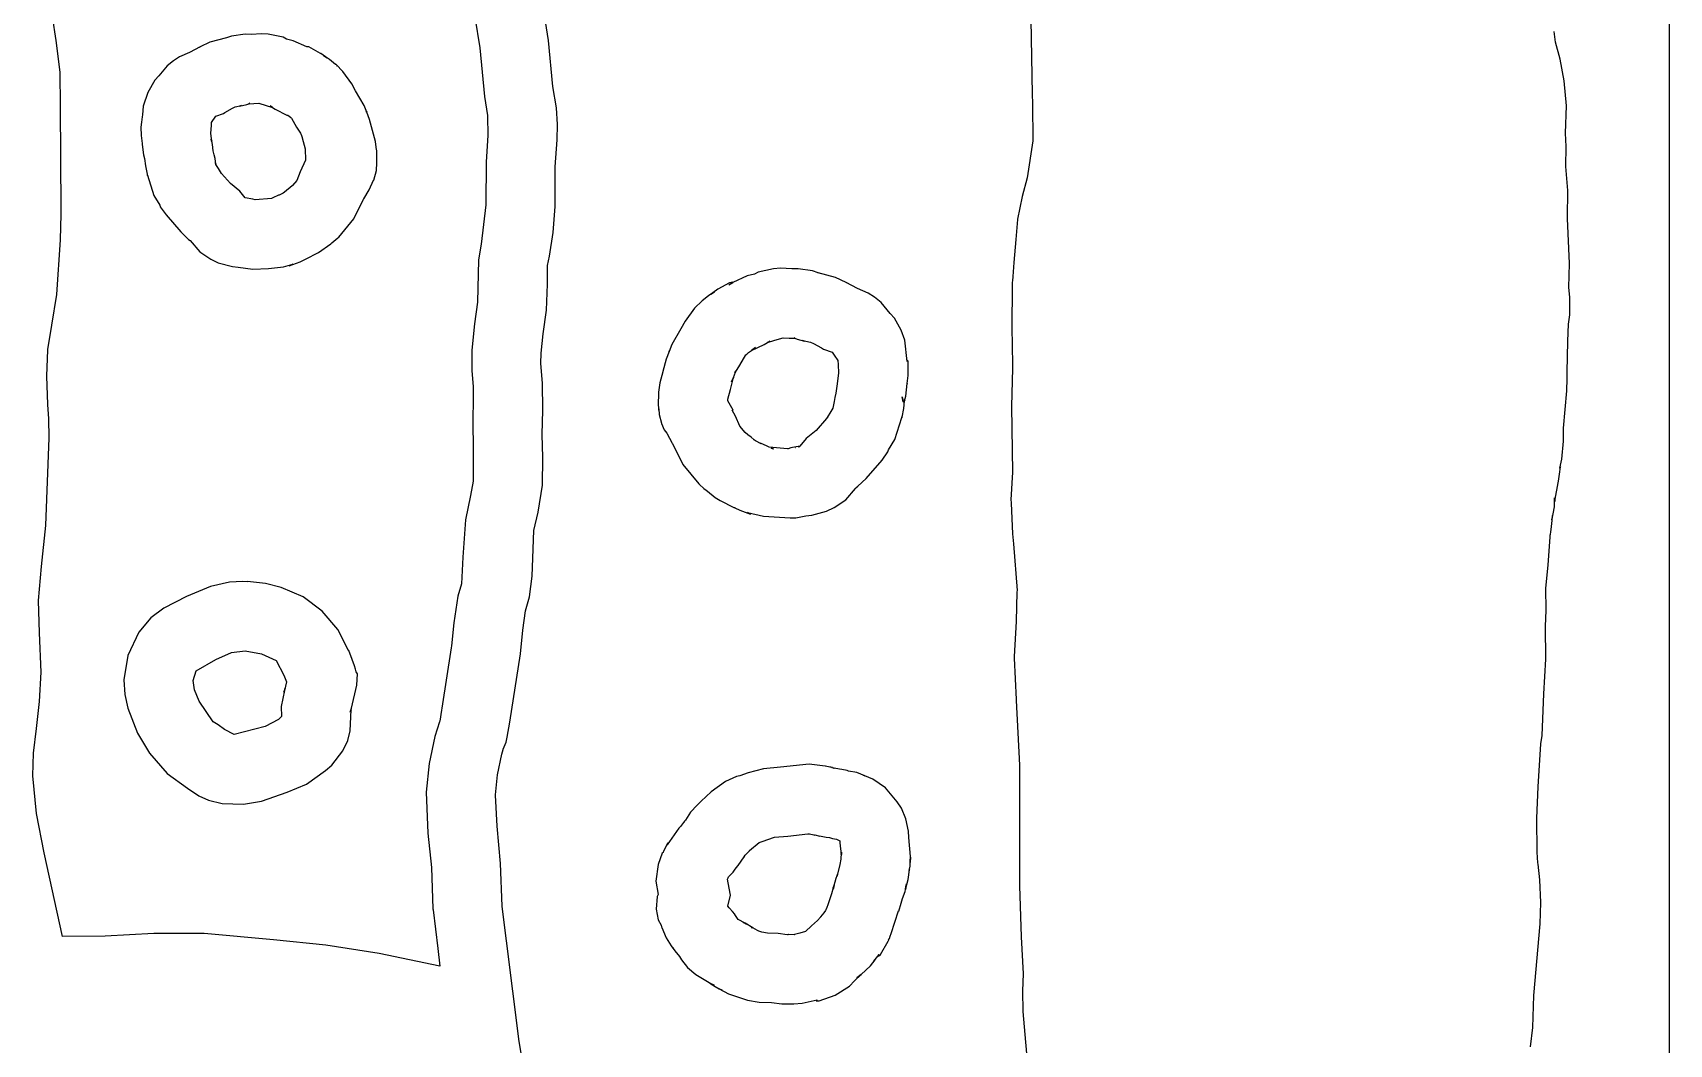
# Model space of a CAD drawing. Extents: x 2 to 598, y 1588 to 7998.
# Drawn here: x 484.6 to 598, y 7386.3 to 7456.4 of the extents above; entities that cross this region are included whole.
import ezdxf

# ---------------------------------------------------------------- set-up
doc = ezdxf.new("R2010")
doc.units = 0

msp = doc.modelspace()

# ---------------------------------------------------------------- linework, layer by layer
at = {"layer": 'Calque 1'}
for p, q in [((553.73507, 7458.56307), (553.85754, 7452.11592)), ((486.225359, 7455.834026), (485.96351, 7457.49644)), ((515.23233, 7457.46068), (515.57391, 7455.32851)), ((520.34585, 7455.82767), (519.996, 7458.02599)), ((498.02922, 7456.00959), (496.88045, 7455.71659)), ((498.377, 7456.13), (498.02922, 7456.00959)), ((498.378, 7456.13), (498.377, 7456.13)), ((498.37863, 7456.12448), (498.378, 7456.13)), ((498.378, 7456.13), (498.378, 7456.13)), ((499.32741, 7456.26917), (498.37863, 7456.12448)), ((499.73669, 7456.25917), (499.32741, 7456.26917)), ((500.46429, 7456.29897), (499.73669, 7456.25917)), ((500.46428, 7456.2979), (500.46429, 7456.29897)), ((500.918, 7456.27), (500.46428, 7456.2979)), ((500.91856, 7456.27842), (500.918, 7456.27)), ((501.9557, 7456.05725), (500.91856, 7456.27842)), ((502.1805, 7455.93322), (501.9557, 7456.05725)), ((502.65282, 7455.81385), (502.1805, 7455.93322)), ((590.12457, 7455.70722), (590.03047, 7456.4462)), ((486.49578, 7453.64809), (486.225359, 7455.834026)), ((495.45772, 7455.00345), (494.77714, 7454.69236)), ((496.19411, 7455.38534), (495.45772, 7455.00345)), ((496.19471, 7455.38534), (496.16211, 7455.36054)), ((496.16211, 7455.36054), (496.19411, 7455.38534)), ((496.88045, 7455.71659), (496.19471, 7455.38534)), ((503.60005, 7455.38442), (502.65282, 7455.81385)), ((503.741059, 7455.390772), (503.60005, 7455.38442)), ((504.554, 7454.94), (503.741059, 7455.390772)), ((504.55512, 7454.93909), (504.554, 7454.94)), ((504.89774, 7454.70345), (504.55512, 7454.93909)), ((504.99284, 7454.61455), (504.740608, 7454.797341)), ((504.740608, 7454.797341), (504.89774, 7454.70345)), ((515.57391, 7455.32851), (515.89483, 7451.96179)), ((520.64403, 7452.63769), (520.34585, 7455.82767)), ((590.43308, 7454.5383), (590.12457, 7455.70722)), ((486.51648, 7451.28906), (486.49578, 7453.64809)), ((493.9219, 7454.08671), (493.3426, 7453.37823)), ((494.35081, 7454.42209), (493.9219, 7454.08671)), ((494.77714, 7454.69236), (494.35081, 7454.42209)), ((505.168, 7454.52), (504.89774, 7454.70345)), ((504.89774, 7454.70345), (504.99284, 7454.61455)), ((505.16891, 7454.519), (505.168, 7454.52)), ((505.168, 7454.52), (505.168, 7454.52)), ((505.588, 7454.18), (505.16891, 7454.519)), ((505.58877, 7454.17807), (505.588, 7454.18)), ((505.61977, 7454.16807), (505.58877, 7454.17807)), ((506.09519, 7453.69471), (505.61977, 7454.16807)), ((505.684, 7454.075), (505.6831, 7454.0681)), ((505.6831, 7454.0681), (505.684, 7454.07)), ((505.687, 7454.07), (505.684, 7454.075)), ((505.684, 7454.07), (505.688, 7454.065)), ((505.688, 7454.065), (505.687, 7454.07)), ((505.687, 7454.07), (505.687, 7454.07)), ((506.71324, 7452.83844), (506.09519, 7453.69471)), ((590.717561, 7453.03866), (590.43308, 7454.5383)), ((493.0527, 7453.08574), (492.58193, 7452.23773)), ((493.3426, 7453.37823), (493.0527, 7453.08574)), ((506.97731, 7452.35164), (506.71324, 7452.83844)), ((520.89104, 7451.16749), (520.64403, 7452.63769)), ((590.88163, 7451.31111), (590.717561, 7453.03866)), ((492.58193, 7452.23773), (492.248454, 7451.272741)), ((498.939036, 7451.271875), (499.4397, 7451.3934)), ((499.4397, 7451.3934), (499.443, 7451.4)), ((499.443, 7451.4), (499.57684, 7451.4553)), ((499.57684, 7451.4553), (499.63624, 7451.4806)), ((499.63624, 7451.4806), (499.57684, 7451.4553)), ((499.57684, 7451.4553), (499.92411, 7451.4667)), ((499.924, 7451.46), (500.26816, 7451.4822)), ((499.92411, 7451.4667), (499.924, 7451.46)), ((500.26792, 7451.48427), (500.77487, 7451.33596)), ((500.26816, 7451.4822), (500.26792, 7451.48427)), ((500.77487, 7451.33596), (501.2198, 7451.19023)), ((507.569, 7451.33), (506.97731, 7452.35164)), ((515.89483, 7451.96179), (516.1222, 7450.63939)), ((553.85754, 7452.11592), (553.86994, 7451.47048)), ((553.86994, 7451.47048), (553.90254, 7448.87735)), ((486.56508, 7444.09622), (486.51648, 7451.28906)), ((492.179057, 7450.550971), (492.13392, 7450.17946)), ((492.19952, 7450.69002), (492.179057, 7450.550971)), ((492.248454, 7451.272741), (492.19952, 7450.69002)), ((496.98775, 7450.1466), (497.30039, 7450.60135)), ((497.30039, 7450.60135), (497.82284, 7450.78481)), ((497.82284, 7450.78481), (497.90964, 7450.84941)), ((497.90964, 7450.84941), (498.45431, 7451.1357)), ((498.454, 7451.14), (498.62092, 7451.2279)), ((498.45431, 7451.1357), (498.454, 7451.14)), ((498.62092, 7451.2279), (499.0736, 7451.3235)), ((499.079, 7451.32), (498.939036, 7451.271875)), ((499.0736, 7451.3235), (499.079, 7451.32)), ((501.2198, 7451.19023), (501.04517, 7451.303944)), ((501.04517, 7451.303944), (501.149, 7451.25073)), ((501.149, 7451.25073), (501.2203, 7451.19023)), ((501.2203, 7451.19023), (501.40478, 7451.08171)), ((501.40478, 7451.08171), (502.22024, 7450.66779)), ((502.22024, 7450.66779), (502.25434, 7450.66779)), ((502.25434, 7450.66779), (502.27294, 7450.65329)), ((502.27294, 7450.65329), (502.374199, 7450.587405)), ((502.374199, 7450.587405), (502.34324, 7450.61659)), ((502.34324, 7450.61659), (502.48586, 7450.48688)), ((502.48586, 7450.48688), (502.52976, 7450.44558)), ((502.52976, 7450.44558), (502.88994, 7449.83063)), ((507.56928, 7451.32892), (507.569, 7451.33)), ((507.74705, 7450.86693), (507.56928, 7451.32892)), ((507.74705, 7450.86643), (507.71445, 7450.92693)), ((507.71445, 7450.92693), (507.74705, 7450.86693)), ((507.946, 7450.36), (507.74705, 7450.86643)), ((508.13897, 7449.60104), (507.9457, 7450.3674)), ((507.9457, 7450.3674), (507.946, 7450.36)), ((516.1222, 7450.63939), (516.1252, 7450.59079)), ((516.1252, 7450.59079), (516.1417, 7449.24978)), ((520.96544, 7450.02183), (520.89104, 7451.16749)), ((590.80053, 7449.4058), (590.88163, 7451.31111)), ((492.13392, 7450.17946), (492.10392, 7449.83736)), ((492.10392, 7449.83736), (492.104, 7449.83)), ((492.104, 7449.83), (492.1185, 7449.26104)), ((492.1185, 7449.26104), (492.1185, 7449.25804)), ((492.1185, 7449.25804), (492.1955, 7448.70614)), ((496.95165, 7449.39109), (496.98475, 7449.9647)), ((496.95217, 7449.39058), (496.95165, 7449.39109)), ((497.01007, 7448.84746), (496.95217, 7449.39058)), ((496.98475, 7449.9647), (496.98775, 7450.1466)), ((502.88994, 7449.83063), (503.15504, 7449.4136)), ((503.15504, 7449.4136), (503.22014, 7449.23997)), ((503.22014, 7449.23997), (503.27234, 7449.11801)), ((503.27234, 7449.11801), (503.26634, 7449.09061)), ((503.26634, 7449.09061), (503.47098, 7448.3196)), ((508.34619, 7448.84191), (508.13897, 7449.60104)), ((516.1417, 7449.24978), (516.02181, 7447.43336)), ((520.94684, 7448.95471), (520.96544, 7450.02183)), ((590.85483, 7448.49784), (590.80053, 7449.4058)), ((492.1955, 7448.70614), (492.1875, 7448.61824)), ((492.1875, 7448.61824), (492.2862, 7447.9175)), ((496.99297, 7448.86396), (496.97317, 7448.98666)), ((496.97317, 7448.98666), (497.01007, 7448.84746)), ((497.01007, 7448.84746), (496.99297, 7448.86396)), ((497.05707, 7448.63352), (497.01007, 7448.84746)), ((497.05807, 7448.62752), (497.05707, 7448.63352)), ((497.11337, 7448.19603), (497.05807, 7448.62752)), ((497.17227, 7447.92059), (497.11337, 7448.19603)), ((503.47098, 7448.3196), (503.51463, 7447.536791)), ((508.42369, 7448.25848), (508.34619, 7448.84191)), ((508.44389, 7448.20318), (508.42369, 7448.25848)), ((508.45579, 7447.36654), (508.44389, 7448.20318)), ((520.8099, 7447.08867), (520.94684, 7448.95471)), ((553.90254, 7448.87735), (553.49946, 7446.32402)), ((590.83673, 7447.11343), (590.85483, 7448.49784)), ((492.2862, 7447.9175), (492.3549, 7447.66274)), ((492.3549, 7447.66274), (492.4076, 7447.14752)), ((492.4076, 7447.14752), (492.52852, 7446.5672)), ((497.23327, 7447.65652), (497.17227, 7447.92059)), ((497.29997, 7447.2395), (497.23327, 7447.65652)), ((497.26532, 7447.34374), (497.26432, 7447.34774)), ((497.26432, 7447.34774), (497.26449, 7447.34706)), ((497.26449, 7447.34706), (497.265, 7447.34654)), ((497.265, 7447.34654), (497.26552, 7447.34354)), ((497.28552, 7447.25904), (497.26532, 7447.34374)), ((497.26552, 7447.34354), (497.27952, 7447.26804)), ((497.27952, 7447.26804), (497.28552, 7447.25904)), ((497.47515, 7446.96561), (497.29997, 7447.2395)), ((497.29997, 7447.2395), (497.30049, 7447.2355)), ((497.30049, 7447.2355), (497.29997, 7447.2395)), ((497.6922, 7446.62041), (497.47515, 7446.96561)), ((503.51463, 7447.536791), (503.14128, 7446.73107)), ((508.22738, 7446.15125), (508.416336, 7446.822182)), ((508.416336, 7446.822182), (508.45527, 7447.36254)), ((508.45527, 7447.36254), (508.45579, 7447.36654)), ((516.02181, 7447.43336), (515.99911, 7444.43612)), ((520.797, 7444.34), (520.8099, 7447.08867)), ((590.96075, 7445.42878), (590.83673, 7447.11343)), ((492.52852, 7446.5672), (492.52952, 7446.5775)), ((492.52952, 7446.5775), (492.53752, 7446.5403)), ((492.53752, 7446.5403), (492.56232, 7446.4824)), ((492.56232, 7446.4824), (492.54372, 7446.5129)), ((492.54372, 7446.5129), (492.99899, 7445.098)), ((498.30094, 7445.92071), (497.6922, 7446.62041)), ((498.95, 7445.39), (498.30094, 7445.92071)), ((502.59713, 7445.77712), (502.42918, 7445.63501)), ((502.90027, 7446.13759), (502.59713, 7445.77712)), ((503.14128, 7446.73107), (502.90027, 7446.13759)), ((507.91942, 7445.47955), (508.22638, 7446.14825)), ((508.22638, 7446.14825), (508.22738, 7446.15125)), ((553.49946, 7446.32402), (553.150444, 7445.024651)), ((492.99899, 7445.098), (493.40517, 7444.42155)), ((498.95047, 7445.39513), (498.95, 7445.39)), ((499.32409, 7444.93469), (498.95047, 7445.39513)), ((499.86152, 7444.8334), (499.32409, 7444.93469)), ((500.015, 7444.79), (499.86152, 7444.8334)), ((500.0161, 7444.78961), (500.015, 7444.79)), ((501.138, 7444.894), (500.0161, 7444.78961)), ((501.23, 7444.94), (501.138, 7444.894)), ((501.23045, 7444.93613), (501.23, 7444.94)), ((501.640039, 7445.120499), (501.23045, 7444.93613)), ((501.67849, 7445.11958), (501.640039, 7445.120499)), ((501.95185, 7445.25704), (501.67849, 7445.11958)), ((502.05727, 7445.32634), (501.95185, 7445.25704)), ((502.203, 7445.47), (502.022915, 7445.311567)), ((502.022915, 7445.311567), (502.05727, 7445.32634)), ((502.20335, 7445.47171), (502.203, 7445.47)), ((502.42918, 7445.63501), (502.20335, 7445.47171)), ((506.84821, 7443.46982), (507.52104, 7444.84389)), ((507.52104, 7444.84389), (507.53754, 7444.86099)), ((507.53754, 7444.86099), (507.91942, 7445.47955)), ((553.150444, 7445.024651), (552.8442, 7443.44203)), ((590.95575, 7444.40355), (590.96275, 7444.5932)), ((590.96075, 7445.42826), (590.96075, 7445.42878)), ((590.96075, 7445.42775), (590.96075, 7445.42826)), ((590.96075, 7445.42723), (590.96075, 7445.42775)), ((590.96075, 7445.42671), (590.96075, 7445.42723)), ((590.96075, 7445.4262), (590.96075, 7445.42671)), ((590.96575, 7444.6712), (590.96075, 7445.4262)), ((590.96275, 7444.5932), (590.96575, 7444.6712)), ((486.53508, 7442.02503), (486.57798, 7443.80683)), ((486.57798, 7443.80683), (486.56508, 7444.09622)), ((493.40517, 7444.42155), (493.442087, 7444.313422)), ((493.442087, 7444.313422), (493.83821, 7443.74304)), ((493.83821, 7443.74304), (494.85572, 7442.56999)), ((505.8059, 7442.21253), (506.84821, 7443.46982)), ((515.99911, 7444.43612), (515.68647, 7441.72725)), ((520.66653, 7442.54018), (520.79676, 7444.33438)), ((520.79676, 7444.33438), (520.797, 7444.34)), ((552.8392, 7443.42143), (552.71208, 7442.05252)), ((552.8442, 7443.43903), (552.8392, 7443.42143)), ((552.8442, 7443.44203), (552.8442, 7443.43903)), ((590.95875, 7443.48888), (590.95575, 7444.40355)), ((591.09466, 7440.38261), (590.95875, 7443.48888)), ((494.85572, 7442.56999), (495.40763, 7442.05219)), ((520.4159, 7440.89273), (520.66653, 7442.54018)), ((486.26688, 7438.22113), (486.53508, 7442.02503)), ((495.40763, 7442.05219), (495.50891, 7441.97469)), ((495.50891, 7441.97469), (495.51491, 7441.96569)), ((495.51491, 7441.96569), (496.17741, 7441.189)), ((496.17741, 7441.189), (496.95462, 7440.67792)), ((503.507, 7440.68), (504.40669, 7441.13371)), ((504.40669, 7441.13371), (505.2547, 7441.7435)), ((505.2547, 7441.7435), (505.255, 7441.75)), ((505.255, 7441.75), (505.331, 7441.8203)), ((505.331, 7441.8203), (505.47001, 7441.92623)), ((505.47001, 7441.92623), (505.7501, 7442.16343)), ((505.7501, 7442.16343), (505.8059, 7442.21253)), ((515.68647, 7441.72725), (515.49579, 7440.64256)), ((552.71208, 7442.05252), (552.58392, 7440.44331)), ((496.95462, 7440.67792), (496.955, 7440.68)), ((496.955, 7440.68), (497.45884, 7440.42575)), ((497.45884, 7440.42575), (498.44431, 7440.16736)), ((498.44431, 7440.16736), (498.83602, 7440.12446)), ((498.83602, 7440.12446), (499.84423, 7439.99166)), ((499.84423, 7439.99166), (500.93822, 7440.03506)), ((500.93822, 7440.03506), (501.55472, 7440.11356)), ((501.55472, 7440.11356), (501.556, 7440.11)), ((501.556, 7440.11), (501.96941, 7440.1606)), ((501.96941, 7440.1606), (502.62364, 7440.33269)), ((502.36784, 7440.21021), (503.1311, 7440.50322)), ((502.62364, 7440.33269), (502.36784, 7440.21021)), ((503.1311, 7440.50322), (503.1331, 7440.50322)), ((503.1331, 7440.50322), (503.36047, 7440.61639)), ((503.36047, 7440.61639), (503.50672, 7440.67789)), ((503.50672, 7440.67789), (503.507, 7440.68)), ((515.49579, 7440.64256), (515.42859, 7437.69287)), ((520.27396, 7438.94711), (520.27896, 7440.23799)), ((520.27896, 7440.23799), (520.4159, 7440.89273)), ((535.94117, 7440.01935), (534.86888, 7439.78836)), ((536.41349, 7440.04725), (535.94117, 7440.01935)), ((536.41465, 7440.0524), (536.41349, 7440.04725)), ((537.196, 7440.01), (536.41465, 7440.0524)), ((537.19656, 7440.01004), (537.196, 7440.01)), ((537.64249, 7440.019089), (537.19656, 7440.01004)), ((538.628, 7439.87), (537.64249, 7440.019089)), ((552.58392, 7440.44331), (552.50692, 7439.4811)), ((591.03006, 7438.71604), (591.09466, 7440.38261)), ((520.20006, 7437.15704), (520.27396, 7438.94711)), ((532.881971, 7439.039671), (532.0828, 7438.59457)), ((532.83066, 7438.902769), (533.10413, 7439.07212)), ((532.94083, 7438.95688), (532.83066, 7438.902769)), ((533.1215, 7439.0886), (532.881971, 7439.039671)), ((533.1062, 7439.07316), (532.94083, 7438.95688)), ((533.10413, 7439.07212), (533.105, 7439.07)), ((533.105, 7439.07), (533.107, 7439.071)), ((534.095791, 7439.521321), (533.1062, 7439.07316)), ((533.107, 7439.071), (533.1215, 7439.0886)), ((534.60947, 7439.65245), (534.095791, 7439.521321)), ((534.86888, 7439.78836), (534.60947, 7439.65245)), ((538.62842, 7439.86184), (538.628, 7439.87)), ((539.02168, 7439.72903), (538.62842, 7439.86184)), ((539.02168, 7439.72903), (538.99948, 7439.73303)), ((538.99948, 7439.73303), (539.02168, 7439.72903)), ((540.234, 7439.42), (539.02168, 7439.72903)), ((540.23431, 7439.42164), (540.234, 7439.42)), ((540.234, 7439.42), (540.234, 7439.42)), ((540.96295, 7439.06456), (540.23431, 7439.42164)), ((541.76135, 7438.6527), (540.96295, 7439.06456)), ((540.96295, 7439.06456), (540.98775, 7439.04646)), ((540.98775, 7439.04646), (540.96295, 7439.06456)), ((552.47362, 7439.05322), (552.47062, 7439.00882)), ((552.47062, 7439.00882), (552.47062, 7438.77111)), ((552.47662, 7439.08422), (552.47362, 7439.05322)), ((552.48262, 7439.17052), (552.47662, 7439.08422)), ((552.50692, 7439.4811), (552.48262, 7439.17052)), ((485.9346, 7436.11841), (486.26688, 7438.22113)), ((530.97811, 7437.79499), (530.45411, 7437.28959)), ((530.97861, 7437.79499), (530.87891, 7437.67716)), ((530.87891, 7437.67716), (530.97811, 7437.79499)), ((531.422, 7438.15), (530.97861, 7437.79499)), ((531.42289, 7438.14343), (531.422, 7438.15)), ((531.7376, 7438.35582), (531.42289, 7438.14343)), ((531.853923, 7438.421111), (531.61203, 7438.24575)), ((531.61203, 7438.24575), (531.7376, 7438.35582)), ((532.0828, 7438.59457), (531.7376, 7438.35582)), ((531.7376, 7438.35582), (531.853923, 7438.421111)), ((542.48533, 7438.32404), (541.76135, 7438.6527)), ((542.93595, 7438.0393), (542.48533, 7438.32404)), ((543.40052, 7437.68118), (542.93595, 7438.0393)), ((552.47062, 7438.77111), (552.439232, 7435.978468)), ((591.102273, 7438.051686), (591.03006, 7438.71604)), ((591.10346, 7436.82055), (591.102273, 7438.051686)), ((515.42859, 7437.69287), (515.213969, 7436.20386)), ((519.9763, 7435.49513), (520.20006, 7437.15704)), ((530.45411, 7437.28959), (529.806198, 7436.391412)), ((544.01186, 7436.91792), (543.40052, 7437.68118)), ((544.319071, 7436.597472), (544.01186, 7436.91792)), ((544.78493, 7435.75417), (544.319071, 7436.597472)), ((591.01666, 7436.187), (591.10346, 7436.82055)), ((485.65245, 7434.41361), (485.9346, 7436.11841)), ((515.213969, 7436.20386), (515.03378, 7434.36646)), ((519.83005, 7434.16963), (519.9763, 7435.49513)), ((529.51566, 7435.85919), (528.88521, 7434.77347)), ((529.806198, 7436.391412), (529.51566, 7435.85919)), ((545.02006, 7435.07721), (544.78493, 7435.75417)), ((552.439232, 7435.978468), (552.49132, 7433.38642)), ((590.97546, 7434.99068), (591.01166, 7436.1751)), ((591.01166, 7436.1751), (591.01666, 7436.187)), ((485.57455, 7432.58218), (485.64845, 7434.38931)), ((485.64845, 7434.38931), (485.65245, 7434.41361)), ((515.03378, 7434.36646), (515.03378, 7432.96241)), ((528.88521, 7434.77347), (528.70124, 7434.29081)), ((528.70124, 7434.29081), (528.73224, 7434.34871)), ((528.73224, 7434.34871), (528.70124, 7434.29081)), ((534.33168, 7434.29811), (534.39938, 7434.34561)), ((534.39887, 7434.34613), (534.67223, 7434.56059)), ((534.39938, 7434.34561), (534.39887, 7434.34613)), ((534.39938, 7434.34561), (535.2908, 7434.77453)), ((534.68972, 7434.558017), (534.39938, 7434.34561)), ((534.67223, 7434.56059), (534.68972, 7434.558017)), ((535.2908, 7434.77453), (535.51611, 7434.90682)), ((535.51611, 7434.90682), (536.01582, 7435.06805)), ((535.666376, 7435.007682), (535.51611, 7434.90682)), ((535.51611, 7434.90682), (535.56471, 7434.95592)), ((535.56471, 7434.95592), (535.666376, 7435.007682)), ((536.01582, 7435.06805), (536.59046, 7435.2391)), ((536.59046, 7435.2391), (536.59022, 7435.23617)), ((536.59022, 7435.23617), (537.00932, 7435.21087)), ((537.00932, 7435.21087), (537.41756, 7435.19797)), ((537.41756, 7435.19797), (537.36536, 7435.21967)), ((537.36536, 7435.21967), (537.41806, 7435.19797)), ((537.41806, 7435.19797), (537.58032, 7435.13077)), ((537.58032, 7435.13077), (538.089414, 7435.007149)), ((538.089414, 7435.007149), (537.96376, 7435.05227)), ((537.96376, 7435.05227), (537.967, 7435.05)), ((537.967, 7435.05), (538.4941, 7434.93735)), ((538.4941, 7434.93735), (538.69667, 7434.82986)), ((538.69667, 7434.82986), (539.25891, 7434.54306)), ((539.25891, 7434.54306), (539.39947, 7434.43764)), ((539.39947, 7434.43764), (539.4, 7434.44)), ((539.4, 7434.44), (539.401, 7434.44)), ((539.401, 7434.44), (539.99528, 7434.23071)), ((545.1968, 7433.58376), (545.02006, 7435.07721)), ((590.92016, 7432.86161), (590.97546, 7434.99068)), ((519.80685, 7433.44771), (519.83005, 7434.16963)), ((519.9195, 7432.085), (519.80685, 7433.44771)), ((528.48265, 7433.74045), (528.25269, 7432.88986)), ((528.70124, 7434.29081), (528.48265, 7433.74045)), ((533.2961, 7432.8512), (533.60202, 7433.34213)), ((533.60202, 7433.34213), (534.0144, 7434.03976)), ((534.0144, 7434.03976), (534.0795, 7434.10076)), ((534.0795, 7434.10076), (534.203, 7434.21341)), ((534.203, 7434.21341), (534.33168, 7434.29811)), ((539.99528, 7434.23071), (540.12447, 7434.01935)), ((540.12447, 7434.01935), (540.125, 7434.02)), ((540.125, 7434.02), (540.38804, 7433.66188)), ((540.38804, 7433.66188), (540.40094, 7433.388)), ((540.40094, 7433.388), (540.43864, 7432.77615)), ((545.212561, 7433.691302), (545.1968, 7433.58376)), ((545.254563, 7433.565607), (545.212561, 7433.691302)), ((545.2722, 7432.62206), (545.254563, 7433.565607)), ((552.49132, 7433.38642), (552.491, 7433.13)), ((485.64015, 7430.6159), (485.57455, 7432.58218)), ((515.03378, 7432.96241), (515.12728, 7431.83844)), ((519.9448, 7430.21845), (519.9195, 7432.085)), ((528.05529, 7432.11262), (527.97159, 7431.47234)), ((528.26509, 7432.87536), (528.05529, 7432.11262)), ((528.25269, 7432.88986), (528.26509, 7432.87536)), ((532.94965, 7431.64946), (533.1548, 7432.47835)), ((533.1548, 7432.47835), (533.02561, 7432.19051)), ((533.02561, 7432.19051), (533.1548, 7432.47835)), ((533.1548, 7432.47835), (533.2256, 7432.66077)), ((533.2256, 7432.66077), (533.2959, 7432.85042)), ((533.2959, 7432.85042), (533.2608, 7432.79872)), ((533.2608, 7432.79872), (533.261, 7432.8)), ((533.261, 7432.8), (533.3228, 7432.930829)), ((533.3228, 7432.930829), (533.2961, 7432.8512)), ((540.43864, 7432.77615), (540.31823, 7431.88783)), ((545.094, 7431.19), (545.19787, 7432.06074)), ((545.18757, 7432.08454), (545.187, 7432.08)), ((545.187, 7432.08), (545.1973, 7432.0593)), ((545.19787, 7432.06074), (545.18757, 7432.08454)), ((545.1973, 7432.0593), (545.2722, 7432.62206)), ((552.491, 7433.13), (552.4274, 7430.48003)), ((590.89846, 7431.56298), (590.92016, 7432.40065)), ((590.92016, 7432.40065), (590.92016, 7432.86161)), ((515.12828, 7431.717), (515.10868, 7428.76266)), ((515.12728, 7431.83844), (515.12828, 7431.717)), ((527.95199, 7431.42014), (527.93909, 7430.57316)), ((527.97159, 7431.47234), (527.95199, 7431.42014)), ((527.9861, 7431.38266), (527.9871, 7431.37966)), ((527.9861, 7431.37466), (527.9861, 7431.38266)), ((527.9861, 7431.38266), (527.9861, 7431.38266)), ((527.9871, 7431.37966), (527.9861, 7431.37466)), ((532.75638, 7430.9756), (532.94965, 7431.64946)), ((532.7569, 7430.9746), (532.75638, 7430.9756)), ((532.7729, 7430.8728), (532.7569, 7430.9746)), ((540.19052, 7431.104), (540.12692, 7430.82649)), ((540.25412, 7431.38822), (540.19052, 7431.104)), ((540.31772, 7431.88483), (540.25412, 7431.38822)), ((540.31823, 7431.88783), (540.31772, 7431.88483)), ((544.8419, 7431.14185), (544.843, 7431.14)), ((544.8428, 7431.14002), (544.8419, 7431.14185)), ((544.9198, 7430.78758), (544.8428, 7431.14002)), ((544.843, 7431.14), (544.849, 7431.1271)), ((544.849, 7431.1271), (544.936304, 7430.770868)), ((545.01902, 7430.85786), (545.09452, 7431.18963)), ((545.09452, 7431.18963), (545.094, 7431.19)), ((590.66643, 7428.96262), (590.89846, 7431.56298)), ((485.72025, 7429.62319), (485.64015, 7430.6159)), ((519.904, 7428.54), (519.9448, 7430.21845)), ((527.93909, 7430.57316), (527.93858, 7430.57216)), ((527.93858, 7430.57216), (527.984155, 7430.226045)), ((527.984155, 7430.226045), (527.99748, 7430.30086)), ((527.99748, 7430.30086), (528.010228, 7429.911885)), ((528.010228, 7429.911885), (528.17266, 7429.30505)), ((533.13257, 7430.2103), (532.7729, 7430.8728)), ((533.30774, 7429.8002), (533.07157, 7430.2193)), ((533.07157, 7430.2193), (533.13257, 7430.2103)), ((533.589595, 7429.113972), (533.30774, 7429.8002)), ((539.83749, 7430.01104), (539.61477, 7429.64207)), ((540.05092, 7430.34694), (539.83749, 7430.01104)), ((540.05092, 7430.34694), (540.0504, 7430.34294)), ((540.0504, 7430.34294), (540.05092, 7430.34694)), ((540.12692, 7430.82649), (540.05092, 7430.34694)), ((544.8356, 7429.73597), (544.95962, 7430.34006)), ((544.936304, 7430.770868), (544.9198, 7430.78758)), ((544.95962, 7430.34006), (545.01902, 7430.85786)), ((545.01902, 7430.85786), (545.02002, 7430.91576)), ((545.02002, 7430.91576), (545.01902, 7430.85786)), ((552.4274, 7430.48003), (552.4925, 7425.92527)), ((485.75225, 7428.28891), (485.72025, 7429.62319)), ((515.10868, 7428.76266), (515.10568, 7428.62624)), ((528.17266, 7429.30505), (528.17366, 7429.30105)), ((528.17366, 7429.30105), (528.348065, 7428.857807)), ((528.348065, 7428.857807), (528.53177, 7428.62719)), ((533.95731, 7428.67469), (533.589595, 7429.113972)), ((534.14955, 7428.51191), (533.95731, 7428.67469)), ((538.88871, 7428.81318), (538.20607, 7428.26334)), ((539.61477, 7429.64207), (538.88871, 7428.81318)), ((539.61477, 7429.64207), (539.71397, 7429.76144)), ((539.71397, 7429.76144), (539.61477, 7429.64207)), ((544.338, 7428.18), (544.8217, 7429.69877)), ((544.8127, 7429.68427), (544.8246, 7429.71217)), ((544.8217, 7429.69877), (544.8127, 7429.68427)), ((544.8246, 7429.71217), (544.8336, 7429.75197)), ((544.8336, 7429.75197), (544.8356, 7429.73597)), ((590.669889, 7428.07421), (590.66643, 7428.96262)), ((485.50782, 7422.22003), (485.75225, 7428.28891)), ((515.10568, 7428.62624), (515.106, 7428.62)), ((515.106, 7428.62), (515.11, 7428.33113)), ((515.11, 7428.33113), (515.1291, 7425.57625)), ((519.90438, 7428.53593), (519.904, 7428.54)), ((519.93948, 7426.93758), (519.90438, 7428.53593)), ((528.53177, 7428.62719), (528.9116, 7427.92542)), ((528.9116, 7427.92542), (528.9245, 7427.91642)), ((528.9245, 7427.91642), (529.63919, 7426.44519)), ((534.39139, 7428.33724), (534.14955, 7428.51191)), ((534.599175, 7428.153857), (534.39139, 7428.33724)), ((534.69215, 7428.08606), (534.55676, 7428.17446)), ((534.55676, 7428.17446), (534.599175, 7428.153857)), ((535.08644, 7427.89072), (534.69215, 7428.08606)), ((535.489, 7427.73), (535.033594, 7427.931316)), ((535.033594, 7427.931316), (535.08644, 7427.89072)), ((535.49, 7427.73), (535.489, 7427.73)), ((535.49113, 7427.72487), (535.49, 7427.73)), ((535.62394, 7427.65767), (535.49113, 7427.72487)), ((536.91068, 7427.53933), (535.62394, 7427.65767)), ((535.77268, 7427.59323), (535.77668, 7427.59123)), ((535.77333, 7427.5922), (535.77268, 7427.59323)), ((535.77733, 7427.5912), (535.77333, 7427.5922)), ((535.77668, 7427.59123), (535.84178, 7427.57003)), ((535.906, 7427.5395), (535.77733, 7427.5912)), ((535.84178, 7427.57003), (535.843, 7427.57)), ((535.843, 7427.57), (535.906, 7427.5395)), ((535.906, 7427.5395), (535.9329, 7427.5286)), ((535.9329, 7427.5286), (535.906, 7427.5395)), ((536.94378, 7427.54333), (536.91068, 7427.53933)), ((537.12413, 7427.59503), (536.94378, 7427.54333)), ((537.13113, 7427.59803), (537.12413, 7427.59503)), ((537.76572, 7427.71637), (537.13113, 7427.59803)), ((537.45393, 7427.63563), (537.44363, 7427.63263)), ((537.44363, 7427.63263), (537.44415, 7427.63463)), ((537.45733, 7427.63763), (537.44393, 7427.63463)), ((537.44393, 7427.63463), (537.45393, 7427.63563)), ((537.44415, 7427.63463), (537.45755, 7427.63763)), ((537.45755, 7427.63763), (537.45733, 7427.63763)), ((537.63717, 7427.68123), (537.75654, 7427.70753)), ((537.73794, 7427.68423), (537.63717, 7427.68123)), ((537.75654, 7427.70743), (537.73794, 7427.68423)), ((537.75654, 7427.70753), (537.75654, 7427.70743)), ((538.206, 7428.26), (537.76572, 7427.71637)), ((538.20607, 7428.26334), (538.206, 7428.26)), ((543.90596, 7427.46095), (544.33798, 7428.17977)), ((544.33798, 7428.17977), (544.338, 7428.18)), ((590.56153, 7426.82115), (590.669889, 7428.07421)), ((519.91878, 7425.02245), (519.93948, 7426.93758)), ((529.63919, 7426.44519), (530.74972, 7425.1047)), ((542.35102, 7425.47813), (543.44966, 7426.74472)), ((543.44966, 7426.74472), (543.856835, 7427.332065)), ((543.856835, 7427.332065), (543.90596, 7427.46095)), ((590.422, 7426.2), (590.56153, 7426.82115)), ((515.12159, 7425.29203), (514.934, 7424.31173)), ((515.12859, 7425.33803), (515.12159, 7425.29203)), ((515.1291, 7425.57625), (515.12859, 7425.33803)), ((541.77948, 7424.94224), (542.35102, 7425.47813)), ((552.4925, 7425.92527), (552.38398, 7424.00911)), ((590.30039, 7425.16983), (590.31589, 7425.30625)), ((590.31589, 7425.30625), (590.40529, 7425.78374)), ((590.40529, 7425.78374), (590.452452, 7426.28056)), ((590.42289, 7426.20129), (590.422, 7426.2)), ((590.452452, 7426.28056), (590.42289, 7426.20129)), ((514.934, 7424.31173), (514.58777, 7422.62346)), ((519.63094, 7423.15693), (519.91878, 7425.02245)), ((530.74972, 7425.1047), (530.80502, 7425.0561)), ((530.80502, 7425.0561), (531.10939, 7424.79823)), ((531.10939, 7424.79823), (531.26287, 7424.68093)), ((531.26287, 7424.68093), (531.35177, 7424.59873)), ((531.35177, 7424.59873), (531.89075, 7424.17137)), ((531.89075, 7424.17137), (532.23698, 7423.96311)), ((540.93193, 7423.996529), (541.61463, 7424.79602)), ((541.61463, 7424.79602), (541.64563, 7424.83992)), ((541.64563, 7424.83992), (541.77948, 7424.94224)), ((590.04067, 7423.52277), (590.05767, 7424.14185)), ((590.05767, 7424.14185), (590.06167, 7423.91861)), ((590.088, 7424.05), (590.30039, 7425.16983)), ((519.32967, 7421.86863), (519.63094, 7423.15693)), ((532.23698, 7423.96311), (533.19041, 7423.48304)), ((533.19041, 7423.48304), (533.24831, 7423.46544)), ((533.24831, 7423.46544), (533.249, 7423.46)), ((533.249, 7423.46), (533.60298, 7423.2843)), ((533.60298, 7423.2843), (533.604, 7423.29)), ((533.604, 7423.29), (534.344472, 7423.004029)), ((534.344472, 7423.004029), (534.12748, 7423.11378)), ((534.12748, 7423.11378), (535.24007, 7422.88227)), ((538.5794, 7422.93864), (539.59794, 7423.20684)), ((539.59794, 7423.20684), (540.13021, 7423.47504)), ((540.13021, 7423.47504), (540.131, 7423.47)), ((540.131, 7423.47), (540.93193, 7423.996529)), ((552.38398, 7424.00911), (552.38398, 7423.99721)), ((552.38398, 7423.99721), (552.38398, 7423.99221)), ((552.38398, 7423.99221), (552.38398, 7423.98921)), ((552.38398, 7423.98921), (552.38798, 7423.84813)), ((552.38798, 7423.84813), (552.39098, 7423.77993)), ((552.39098, 7423.77993), (552.49847, 7421.65241)), ((589.862358, 7422.6179), (589.95127, 7423.02926)), ((589.95127, 7423.02926), (590.04067, 7423.52277)), ((590.06167, 7423.91861), (590.06467, 7423.92951)), ((590.06467, 7423.89641), (590.08797, 7424.05144)), ((590.06467, 7423.92951), (590.06467, 7423.89641)), ((590.08797, 7424.05144), (590.088, 7424.05)), ((485.21792, 7419.38661), (485.50782, 7422.22003)), ((514.58777, 7422.62346), (514.40207, 7420.026949)), ((519.26357, 7419.95402), (519.32967, 7421.86863)), ((535.24007, 7422.88227), (537.07872, 7422.74998)), ((537.07872, 7422.74998), (537.49006, 7422.76238)), ((537.49006, 7422.76238), (538.16392, 7422.89364)), ((538.16392, 7422.89364), (538.5794, 7422.93864)), ((589.80297, 7421.79574), (589.82307, 7421.94354)), ((589.82307, 7421.94354), (589.88047, 7422.57761)), ((589.88047, 7422.79982), (589.862358, 7422.6179)), ((589.88047, 7422.57761), (589.905408, 7422.915774)), ((589.905408, 7422.915774), (589.88047, 7422.79982)), ((552.49847, 7421.65241), (552.498, 7421.64)), ((552.498, 7421.64), (552.5641, 7420.94754)), ((552.5641, 7420.94754), (552.80388, 7417.72035)), ((589.61925, 7419.49663), (589.74017, 7421.40969)), ((589.74017, 7421.40969), (589.75827, 7421.58281)), ((589.75827, 7421.58281), (589.76627, 7421.60971)), ((589.76627, 7421.60971), (589.80297, 7421.79574)), ((514.40207, 7420.026949), (514.31027, 7418.19066)), ((519.21347, 7418.70449), (519.26357, 7419.95402)), ((485.00243, 7417.02499), (485.21792, 7419.38661)), ((519.02433, 7417.27667), (519.21347, 7418.70449)), ((589.44872, 7417.85177), (589.61925, 7419.49663)), ((496.91976, 7417.99794), (495.26043, 7417.2941)), ((498.22924, 7418.28939), (496.91976, 7417.99794)), ((499.16768, 7418.33849), (498.22924, 7418.28939)), ((499.1684, 7418.337), (499.16768, 7418.33849)), ((499.495, 7418.33), (499.1684, 7418.337)), ((499.49546, 7418.33697), (499.495, 7418.33)), ((500.72846, 7418.19641), (499.49546, 7418.33697)), ((501.8209, 7417.92924), (500.72846, 7418.19641)), ((503.341162, 7417.270275), (501.8209, 7417.92924)), ((514.06532, 7417.33128), (513.781749, 7415.476512)), ((514.31027, 7418.19066), (514.06532, 7417.33128)), ((552.80088, 7417.63505), (552.745366, 7415.565089)), ((552.80388, 7417.72035), (552.80088, 7417.63505)), ((589.47042, 7416.37279), (589.44872, 7417.85177)), ((485.07825, 7414.792663), (485.00243, 7417.02499)), ((493.68326, 7416.49674), (492.79236, 7415.81564)), ((495.26043, 7417.2941), (493.68326, 7416.49674)), ((504.664293, 7416.27958), (503.341162, 7417.270275)), ((505.734002, 7415.021405), (504.664293, 7416.27958)), ((518.56286, 7414.9626), (518.75871, 7416.31497)), ((518.75871, 7416.31497), (519.02433, 7417.27667)), ((589.43372, 7415.25452), (589.47042, 7416.33249)), ((589.47042, 7416.36089), (589.47042, 7416.37279)), ((589.47042, 7416.33249), (589.47042, 7416.36089)), ((492.79236, 7415.81564), (491.95107, 7414.83379)), ((513.781749, 7415.476512), (513.62711, 7413.88084)), ((552.745366, 7415.565089), (552.61588, 7413.15729)), ((589.44172, 7412.95027), (589.43372, 7415.25452)), ((485.18743, 7412.06199), (485.07825, 7414.792663)), ((491.95107, 7414.83379), (491.183229, 7413.210921)), ((506.494, 7413.56), (505.734002, 7415.021405)), ((518.39594, 7413.33014), (518.56286, 7414.9626)), ((491.183229, 7413.210921), (490.92529, 7411.54045)), ((495.92383, 7412.14483), (497.28396, 7412.94633)), ((497.28396, 7412.94633), (498.37278, 7413.42796)), ((498.37278, 7413.42796), (499.31949, 7413.53958)), ((499.31909, 7413.53517), (499.321, 7413.54)), ((499.31949, 7413.53958), (499.31909, 7413.53517)), ((499.321, 7413.54), (500.46409, 7413.32451)), ((500.46409, 7413.32451), (501.477301, 7412.87995)), ((501.477301, 7412.87995), (502.00869, 7411.85276)), ((506.4952, 7413.55487), (506.494, 7413.56)), ((506.72826, 7412.93889), (506.4952, 7413.55487)), ((506.88742, 7412.49912), (506.72826, 7412.93889)), ((513.60751, 7413.74132), (512.96, 7409.5669)), ((513.62711, 7413.88084), (513.60751, 7413.74132)), ((517.66627, 7408.60071), (518.39594, 7413.33014)), ((552.61588, 7413.15729), (552.61088, 7413.05759)), ((552.61088, 7413.05759), (552.61088, 7413.04159)), ((552.61088, 7413.04159), (552.61088, 7413.03859)), ((552.61088, 7413.03859), (552.738, 7410.1721)), ((589.30478, 7410.54938), (589.44172, 7412.95027)), ((485.071632, 7410.022367), (485.18743, 7412.06199)), ((495.72488, 7411.48182), (495.92383, 7412.14483)), ((502.00869, 7411.85276), (502.18491, 7411.38871)), ((506.96232, 7412.27071), (506.88742, 7412.49912)), ((507.01402, 7412.07692), (506.96232, 7412.27071)), ((507.09512, 7411.93791), (507.01402, 7412.07692)), ((507.05172, 7411.15863), (507.09512, 7411.93791)), ((490.92529, 7411.54045), (490.926, 7411.54)), ((490.926, 7411.54), (490.989051, 7410.521198)), ((490.989051, 7410.521198), (491.186486, 7409.562824)), ((495.7254, 7411.48234), (495.72488, 7411.48182)), ((495.823266, 7410.834834), (495.7254, 7411.48234)), ((496.13726, 7410.04212), (495.823266, 7410.834834)), ((502.03918, 7410.80166), (501.82662, 7409.672791)), ((502.09348, 7410.95773), (502.01128, 7410.68591)), ((502.01128, 7410.68591), (502.03918, 7410.80166)), ((502.18491, 7411.38871), (502.03918, 7410.80166)), ((502.03918, 7410.80166), (502.09348, 7410.95773)), ((506.67913, 7409.5639), (507.05172, 7411.15863)), ((589.18541, 7407.67049), (589.30478, 7410.54938)), ((484.858665, 7408.157877), (485.071632, 7410.022367)), ((491.186486, 7409.562824), (491.8722, 7407.83635)), ((497.11084, 7408.62618), (496.13726, 7410.04212)), ((501.82662, 7409.672791), (501.8423, 7408.99144)), ((506.59693, 7409.2926), (506.67913, 7409.5639)), ((506.670842, 7409.449431), (506.59693, 7409.2926)), ((506.64133, 7408.96445), (506.670842, 7409.449431)), ((512.9357, 7409.42272), (512.80547, 7408.67238)), ((512.96, 7409.5669), (512.9357, 7409.42272)), ((552.738, 7410.1721), (552.741, 7410.1246)), ((552.741, 7410.1246), (552.741, 7410.1065)), ((552.741, 7410.1065), (552.98387, 7405.60445)), ((497.442798, 7408.401831), (497.11084, 7408.62618)), ((497.8834, 7408.08203), (497.442798, 7408.401831)), ((500.70959, 7408.29494), (498.55623, 7407.74355)), ((501.62788, 7408.76984), (500.70959, 7408.29494)), ((501.8413, 7408.98844), (501.62788, 7408.76984)), ((501.8423, 7408.99144), (501.8413, 7408.98844)), ((506.59223, 7407.98467), (506.64133, 7408.96445)), ((512.78637, 7408.62738), (512.47166, 7407.60884)), ((512.80547, 7408.67238), (512.78637, 7408.62738)), ((517.48541, 7407.56305), (517.66627, 7408.60071)), ((484.664223, 7406.449947), (484.858665, 7408.157877)), ((491.8722, 7407.83635), (492.68455, 7406.44987)), ((498.55623, 7407.74355), (497.8834, 7408.08203)), ((506.10078, 7406.60542), (506.434491, 7407.335564)), ((506.434491, 7407.335564), (506.59223, 7407.98467)), ((512.47166, 7407.60884), (512.069326, 7405.723481)), ((517.20996, 7406.71452), (517.40581, 7407.20855)), ((517.40581, 7407.20855), (517.48541, 7407.56305)), ((589.10221, 7407.10205), (589.18541, 7407.67049)), ((484.604, 7404.88), (484.664223, 7406.449947)), ((492.68455, 7406.44987), (493.91341, 7405.04168)), ((505.337353, 7405.614682), (506.10078, 7406.60542)), ((516.81787, 7404.93705), (517.11036, 7406.36901)), ((517.11036, 7406.36901), (517.20496, 7406.70852)), ((517.20496, 7406.70852), (517.20996, 7406.71452)), ((588.92651, 7404.10998), (589.10221, 7407.10205)), ((484.60279, 7404.87435), (484.60331, 7404.87535)), ((484.867095, 7402.257205), (484.60279, 7404.87435)), ((484.60331, 7404.87535), (484.604, 7404.88)), ((493.91341, 7405.04168), (495.32883, 7404.01384)), ((503.56761, 7404.30789), (504.90034, 7405.25357)), ((504.90034, 7405.25357), (505.337353, 7405.614682)), ((512.069326, 7405.723481), (511.86446, 7403.73724)), ((516.66129, 7403.56246), (516.81787, 7404.93705)), ((533.60199, 7404.86925), (533.368501, 7404.819095)), ((534.167227, 7405.094058), (533.60199, 7404.86925)), ((535.236, 7405.37), (534.167227, 7405.094058)), ((535.23628, 7405.37129), (535.236, 7405.37)), ((536.41915, 7405.46899), (535.23628, 7405.37129)), ((538.39319, 7405.6757), (536.41915, 7405.46899)), ((538.39338, 7405.67971), (538.39319, 7405.6757)), ((539.522, 7405.55), (538.39338, 7405.67971)), ((539.52342, 7405.5468), (539.522, 7405.55)), ((539.8371, 7405.476), (539.52342, 7405.5468)), ((539.896, 7405.47), (539.8371, 7405.476)), ((539.897, 7405.47), (539.896, 7405.47)), ((539.89703, 7405.47206), (539.897, 7405.47)), ((540.0133, 7405.445985), (539.89703, 7405.47206)), ((540.01483, 7405.43436), (539.97663, 7405.44676)), ((539.97663, 7405.44676), (540.0133, 7405.445985)), ((540.12956, 7405.40436), (540.01483, 7405.43436)), ((540.12956, 7405.40436), (540.08306, 7405.41236)), ((540.08306, 7405.41236), (540.12956, 7405.40436)), ((540.50783, 7405.33616), (540.12956, 7405.40436)), ((540.67061, 7405.31596), (540.50783, 7405.33616)), ((541.02511, 7405.23586), (540.67061, 7405.31596)), ((541.12743, 7405.20646), (541.02511, 7405.23586)), ((541.7, 7405.1), (541.12743, 7405.20646)), ((541.701, 7405.1), (541.7, 7405.1)), ((541.70104, 7405.09935), (541.701, 7405.1)), ((542.26276, 7404.87353), (541.70104, 7405.09935)), ((542.26276, 7404.87353), (542.13718, 7404.91333)), ((542.13718, 7404.91333), (542.26276, 7404.87353)), ((542.817777, 7404.650661), (542.26276, 7404.87353)), ((552.98387, 7405.60445), (552.98387, 7397.25922)), ((495.32883, 7404.01384), (496.11896, 7403.48157)), ((500.44997, 7403.11933), (502.24262, 7403.74203)), ((502.24262, 7403.74203), (503.56761, 7404.30789)), ((511.86446, 7403.73724), (511.86446, 7403.73424)), ((511.86446, 7403.73424), (511.988725, 7400.909183)), ((531.607853, 7403.762365), (530.9081, 7403.11639)), ((532.60981, 7404.47341), (531.607853, 7403.762365)), ((533.368501, 7404.819095), (532.60981, 7404.47341)), ((543.68334, 7404.04929), (542.817777, 7404.650661)), ((544.49725, 7403.08346), (543.68334, 7404.04929)), ((588.82522, 7401.93389), (588.92651, 7404.10998)), ((496.11896, 7403.48157), (496.792315, 7403.183281)), ((496.792315, 7403.183281), (497.73747, 7402.95964)), ((497.73747, 7402.95964), (499.2118, 7402.90694)), ((499.2118, 7402.90694), (500.44997, 7403.11933)), ((516.65829, 7403.54336), (516.66129, 7403.56246)), ((516.65881, 7403.54436), (516.65829, 7403.54336)), ((516.77973, 7401.38842), (516.65881, 7403.54436)), ((530.64562, 7402.8539), (530.17846, 7402.35471)), ((530.64662, 7402.8549), (530.64562, 7402.8539)), ((530.9081, 7403.11639), (530.64662, 7402.8549)), ((530.64662, 7402.8549), (530.76289, 7402.9541)), ((530.76289, 7402.9541), (530.64662, 7402.8549)), ((544.798126, 7402.63427), (544.49725, 7403.08346)), ((545.10651, 7401.90368), (544.798126, 7402.63427)), ((485.401264, 7399.551215), (484.867095, 7402.257205)), ((529.54701, 7401.45102), (529.49941, 7401.38122)), ((529.69067, 7401.64532), (529.54701, 7401.45102)), ((529.77387, 7401.74452), (529.69067, 7401.64532)), ((529.82867, 7401.80292), (529.77387, 7401.74452)), ((529.776, 7401.72), (529.77652, 7401.721)), ((529.77618, 7401.71787), (529.776, 7401.72)), ((529.776, 7401.72), (529.776, 7401.72)), ((529.77818, 7401.71987), (529.77618, 7401.71787)), ((529.77652, 7401.721), (529.77718, 7401.71987)), ((529.77718, 7401.71987), (529.77818, 7401.71987)), ((530.178, 7402.36), (529.82867, 7401.80292)), ((530.17846, 7402.35471), (530.178, 7402.36)), ((545.290286, 7401.052696), (545.10651, 7401.90368)), ((588.84792, 7399.57641), (588.82522, 7401.93389)), ((511.988725, 7400.909183), (512.23188, 7398.52577)), ((516.78025, 7401.38442), (516.77973, 7401.38842)), ((517.02003, 7398.79801), (516.78025, 7401.38442)), ((529.37074, 7401.25358), (528.56407, 7400.08931)), ((529.49941, 7401.38122), (529.37074, 7401.25358)), ((534.93135, 7400.25112), (535.15562, 7400.33172)), ((535.15562, 7400.33172), (536.0026, 7400.63558)), ((536.0026, 7400.63558), (536.93329, 7400.69918)), ((536.93329, 7400.69918), (538.30375, 7400.86765)), ((538.30375, 7400.86765), (538.30276, 7400.86411)), ((538.30276, 7400.86411), (538.33326, 7400.85911)), ((538.33326, 7400.85911), (538.41496, 7400.85511)), ((538.41496, 7400.85511), (538.7245, 7400.78531)), ((538.7245, 7400.78531), (538.804914, 7400.77186)), ((538.804914, 7400.77186), (538.8072, 7400.77731)), ((538.8072, 7400.77731), (539.12398, 7400.70651)), ((539.12398, 7400.70651), (539.128, 7400.71)), ((539.128, 7400.71), (539.58379, 7400.6273)), ((539.58379, 7400.6273), (539.81168, 7400.5922)), ((539.81168, 7400.5922), (540.02821, 7400.5307)), ((540.02821, 7400.5307), (540.29227, 7400.4795)), ((540.29227, 7400.4795), (540.52378, 7400.36839)), ((540.52378, 7400.36839), (540.53378, 7400.36339)), ((540.53378, 7400.36339), (540.52378, 7400.36839)), ((540.52378, 7400.36839), (540.52878, 7400.24747)), ((545.31684, 7400.59472), (545.290286, 7401.052696)), ((545.43104, 7399.28731), (545.31684, 7400.59472)), ((486.66209, 7393.74325), (485.401264, 7399.551215)), ((528.22711, 7399.50724), (527.94806, 7398.73675)), ((528.27931, 7399.56354), (528.22711, 7399.50724)), ((528.31751, 7399.65964), (528.27931, 7399.56354)), ((528.31802, 7399.66264), (528.31751, 7399.65964)), ((528.614519, 7400.243636), (528.31802, 7399.66264)), ((528.564, 7400.09), (528.614519, 7400.243636)), ((528.56407, 7400.08931), (528.564, 7400.09)), ((533.49158, 7398.66392), (533.89621, 7399.25303)), ((533.893, 7399.25), (533.896, 7399.255)), ((533.89321, 7399.24803), (533.893, 7399.25)), ((533.89621, 7399.25303), (533.89321, 7399.24803)), ((533.896, 7399.255), (533.9735, 7399.38987)), ((533.9735, 7399.38987), (533.9472, 7399.36557)), ((533.9472, 7399.36557), (533.9735, 7399.38987)), ((533.9735, 7399.38987), (533.9805, 7399.39587)), ((533.9805, 7399.39587), (534.270854, 7399.674511)), ((534.270854, 7399.674511), (534.27506, 7399.69663)), ((534.27506, 7399.69663), (534.93135, 7400.25112)), ((540.52878, 7400.24747), (540.529, 7400.24)), ((540.529, 7400.24), (540.6174, 7399.4323)), ((540.60348, 7399.18917), (540.58798, 7399.10077)), ((540.60448, 7399.20367), (540.60348, 7399.18917)), ((540.605, 7399.21267), (540.60448, 7399.20367)), ((540.6174, 7399.4323), (540.605, 7399.21267)), ((540.6174, 7399.4323), (540.6324, 7399.59259)), ((540.6324, 7399.4233), (540.6174, 7399.4323)), ((540.6324, 7399.59259), (540.6324, 7399.4233)), ((545.39234, 7398.61343), (545.42904, 7399.23871)), ((545.40014, 7398.98653), (545.42904, 7399.23871)), ((545.42904, 7399.23871), (545.405365, 7398.874904)), ((545.42904, 7399.23871), (545.43104, 7399.28731)), ((588.89232, 7398.85552), (588.84792, 7399.57641)), ((512.23188, 7398.52577), (512.33679, 7395.66548)), ((517.02003, 7398.79501), (517.02003, 7398.79801)), ((517.1301, 7395.83498), (517.02003, 7398.79501)), ((527.94806, 7398.73675), (527.7858, 7397.58798)), ((532.8203, 7397.8774), (533.12519, 7398.20141)), ((533.12519, 7398.20141), (533.23372, 7398.33577)), ((533.23372, 7398.33577), (533.35309, 7398.51095)), ((533.35309, 7398.51095), (533.49158, 7398.66392)), ((540.37298, 7398.06114), (540.34868, 7397.92988)), ((540.3735, 7398.06414), (540.37298, 7398.06114)), ((540.53628, 7398.738), (540.3735, 7398.06414)), ((540.58798, 7399.10077), (540.53628, 7398.738)), ((545.25902, 7397.68424), (545.36134, 7398.35139)), ((545.34324, 7398.31939), (545.39234, 7398.61343)), ((545.36134, 7398.35139), (545.34324, 7398.31939)), ((545.405365, 7398.874904), (545.40014, 7398.98653)), ((588.91972, 7398.75424), (588.89232, 7398.85552)), ((589.04168, 7397.67627), (588.91972, 7398.75424)), ((527.7858, 7397.58798), (527.78631, 7397.58746)), ((527.78631, 7397.58746), (527.93049, 7396.64902)), ((532.73369, 7397.70489), (532.735, 7397.71)), ((532.78489, 7397.45581), (532.73369, 7397.70489)), ((532.735, 7397.71), (532.736, 7397.71)), ((532.736, 7397.71), (532.7877, 7397.8056)), ((532.736, 7397.71), (532.736, 7397.71)), ((532.736, 7397.71), (532.736, 7397.71)), ((532.94353, 7396.5985), (532.78489, 7397.45581)), ((532.7877, 7397.8056), (532.8203, 7397.8774)), ((540.06918, 7397.11508), (539.95291, 7396.70425)), ((540.12088, 7397.18998), (540.064992, 7397.018738)), ((540.064992, 7397.018738), (540.06918, 7397.11508)), ((540.23041, 7397.67835), (540.06918, 7397.11508)), ((540.06918, 7397.11508), (540.131292, 7397.27772)), ((540.131292, 7397.27772), (540.12088, 7397.18998)), ((540.23241, 7397.68235), (540.23041, 7397.67835)), ((540.353459, 7398.009264), (540.23241, 7397.68235)), ((540.34868, 7397.92988), (540.353459, 7398.009264)), ((545.044, 7396.86), (545.0766, 7396.99953)), ((545.0766, 7396.99953), (545.25902, 7397.68424)), ((545.149, 7397.400711), (545.0766, 7396.99953)), ((545.0766, 7396.99953), (545.0957, 7397.20055)), ((545.0957, 7397.20055), (545.149, 7397.400711)), ((552.98387, 7397.25922), (553.09343, 7393.7261)), ((589.10368, 7396.09962), (589.04168, 7397.67627)), ((517.1301, 7395.82998), (517.1301, 7395.83498)), ((517.42776, 7393.44046), (517.1301, 7395.82998)), ((527.87678, 7396.51166), (527.79148, 7395.63006)), ((527.87729, 7396.51466), (527.87678, 7396.51166)), ((527.93049, 7396.64902), (527.87729, 7396.51466)), ((532.773, 7395.83782), (532.94353, 7396.5985)), ((532.865, 7395.72), (532.773, 7395.83782)), ((539.69608, 7395.93479), (539.62428, 7395.74668)), ((539.95291, 7396.70425), (539.69608, 7395.93479)), ((544.62136, 7395.497352), (544.78186, 7396.0459)), ((544.78186, 7396.0459), (544.86816, 7396.38645)), ((544.86816, 7396.38645), (545.04386, 7396.86135)), ((545.04386, 7396.86135), (545.044, 7396.86)), ((589.05668, 7394.62219), (589.10368, 7396.09962)), ((512.33679, 7395.66548), (512.33979, 7395.58388)), ((512.33979, 7395.58388), (512.66121, 7392.91428)), ((527.79148, 7395.63006), (527.94806, 7394.89729)), ((527.94806, 7394.89729), (528.1372, 7394.52263)), ((532.86548, 7395.72567), (532.865, 7395.72)), ((532.87148, 7395.71667), (532.86548, 7395.72567)), ((533.09938, 7395.46604), (532.87148, 7395.71667)), ((533.242, 7395.28), (533.09938, 7395.46604)), ((533.24262, 7395.27659), (533.242, 7395.28)), ((533.48808, 7394.91899), (533.24262, 7395.27659)), ((533.95989, 7394.65699), (533.48808, 7394.91899)), ((534.05084, 7394.60374), (533.82553, 7394.72259)), ((533.82553, 7394.72259), (533.95989, 7394.65699)), ((534.49892, 7394.33242), (533.95994, 7394.65694)), ((533.95994, 7394.65694), (534.05084, 7394.60374)), ((538.98601, 7394.84402), (538.56485, 7394.48074)), ((539.186, 7395.09), (538.98601, 7394.84402)), ((539.18655, 7395.09733), (539.186, 7395.09)), ((539.416, 7395.38), (539.18655, 7395.09733)), ((539.53748, 7395.54825), (539.41501, 7395.37306)), ((539.41501, 7395.37306), (539.416, 7395.38)), ((539.55038, 7395.58235), (539.53748, 7395.54825)), ((539.62428, 7395.74668), (539.55038, 7395.58235)), ((544.08991, 7393.94525), (544.60306, 7395.51777)), ((544.60306, 7395.51777), (544.62136, 7395.497352)), ((486.66409, 7393.73425), (486.66209, 7393.74325)), ((489.63239, 7393.75805), (486.66409, 7393.73425)), ((492.990494, 7393.950338), (489.63239, 7393.75805)), ((496.47228, 7393.94305), (492.990494, 7393.950338)), ((501.288, 7393.51), (496.47228, 7393.94305)), ((501.28878, 7393.51217), (501.288, 7393.51)), ((504.905674, 7393.134284), (501.28878, 7393.51217)), ((528.1372, 7394.52263), (528.1382, 7394.51963)), ((528.1382, 7394.51963), (528.1775, 7394.41993)), ((528.1775, 7394.41993), (528.1815, 7394.40963)), ((528.1815, 7394.40963), (528.1775, 7394.41993)), ((528.1775, 7394.41993), (528.1935, 7394.36253)), ((528.1935, 7394.36253), (528.48702, 7393.65662)), ((528.48702, 7393.65662), (528.84411, 7393.09594)), ((534.49892, 7394.33242), (534.38885, 7394.37422)), ((534.38885, 7394.37422), (534.49892, 7394.33242)), ((534.825, 7394.15), (534.49892, 7394.33242)), ((534.8248, 7394.1472), (534.825, 7394.15)), ((534.9049, 7394.1022), (534.8248, 7394.1472)), ((535.11212, 7394.0376), (534.9049, 7394.1022)), ((535.52501, 7393.9658), (535.11212, 7394.0376)), ((536.249, 7393.94), (535.52501, 7393.9658)), ((536.25013, 7393.9466), (536.249, 7393.94)), ((536.8811, 7393.867), (536.25013, 7393.9466)), ((536.954, 7393.87), (536.8811, 7393.867)), ((536.956, 7393.87), (536.954, 7393.87)), ((536.954, 7393.87), (536.954, 7393.87)), ((536.957, 7393.87), (536.956, 7393.87)), ((536.958, 7393.87), (536.957, 7393.87)), ((536.957, 7393.87), (536.957, 7393.87)), ((536.959, 7393.87), (536.958, 7393.87)), ((536.958, 7393.87), (536.958, 7393.87)), ((536.96, 7393.87), (536.959, 7393.87)), ((536.959, 7393.87), (536.959, 7393.87)), ((536.961, 7393.87), (536.96, 7393.87)), ((536.96, 7393.87), (536.96, 7393.87)), ((536.962, 7393.87), (536.961, 7393.87)), ((536.961, 7393.87), (536.961, 7393.87)), ((536.963, 7393.87), (536.962, 7393.87)), ((536.96339, 7393.86316), (536.963, 7393.87)), ((537.37629, 7393.88696), (536.96339, 7393.86316)), ((537.74991, 7393.98516), (537.37629, 7393.88696)), ((537.37629, 7393.88696), (537.41299, 7393.88896)), ((537.41299, 7393.88896), (537.37629, 7393.88696)), ((538.14627, 7394.08955), (537.74991, 7393.98516)), ((538.56485, 7394.48074), (538.14627, 7394.08955)), ((543.88521, 7393.42847), (543.917222, 7393.509592)), ((543.91001, 7393.51117), (543.96121, 7393.60987)), ((543.917222, 7393.509592), (543.91001, 7393.51117)), ((543.96121, 7393.60987), (544.02631, 7393.768)), ((544.02631, 7393.768), (544.08991, 7393.94525)), ((553.09343, 7393.7261), (553.22004, 7391.1583)), ((588.60452, 7389.66022), (589.05668, 7394.62219)), ((508.61547, 7392.56856), (504.905674, 7393.134284)), ((512.81728, 7391.68541), (508.61547, 7392.56856)), ((512.66121, 7392.91428), (512.81728, 7391.68541)), ((518.31246, 7386.46001), (517.42776, 7393.44046)), ((528.84411, 7393.09594), (528.99087, 7392.92437)), ((528.99087, 7392.92437), (528.84411, 7393.09594)), ((528.84411, 7393.09594), (529.08492, 7392.73937)), ((529.08492, 7392.73937), (529.42392, 7392.34921)), ((542.8739, 7392.024), (543.25579, 7392.49891)), ((543.25579, 7392.49891), (543.204732, 7392.385118)), ((543.204732, 7392.385118), (543.334222, 7392.490088)), ((543.334222, 7392.490088), (543.88469, 7393.42547)), ((543.88469, 7393.42547), (543.88521, 7393.42847)), ((529.42392, 7392.34921), (529.55828, 7392.12494)), ((529.55828, 7392.12494), (529.961803, 7391.606136)), ((529.961803, 7391.606136), (530.54891, 7391.10174)), ((542.01337, 7391.11247), (542.64176, 7391.71708)), ((542.64176, 7391.71708), (542.973665, 7392.116165)), ((542.862, 7392.01), (542.8739, 7392.024)), ((542.86238, 7392.01159), (542.862, 7392.01)), ((542.87378, 7392.02559), (542.86238, 7392.01159)), ((542.973665, 7392.116165), (542.87378, 7392.02559)), ((530.54891, 7391.10174), (531.58864, 7390.48783)), ((531.81395, 7390.36897), (531.513159, 7390.50805)), ((531.513159, 7390.50805), (531.88835, 7390.28167)), ((531.58864, 7390.48783), (531.81395, 7390.36897)), ((531.88835, 7390.28167), (532.17619, 7390.11475)), ((532.17619, 7390.11475), (532.38031, 7390.02375)), ((532.38031, 7390.02375), (532.17619, 7390.11475)), ((532.17619, 7390.11475), (532.81697, 7389.76594)), ((540.214, 7389.68), (541.2005, 7390.30425)), ((541.2005, 7390.30425), (541.55345, 7390.6665)), ((541.55345, 7390.6665), (542.01337, 7391.11247)), ((542.01337, 7391.11247), (541.71571, 7390.86752)), ((541.71571, 7390.86752), (542.01337, 7391.11247)), ((553.22004, 7391.1583), (553.19574, 7389.97801)), ((532.81697, 7389.76594), (532.817, 7389.76)), ((532.817, 7389.76), (532.818, 7389.76)), ((532.818, 7389.76), (534.13575, 7389.33832)), ((534.13575, 7389.33832), (534.94035, 7389.20189)), ((534.94035, 7389.20189), (535.79611, 7389.16209)), ((535.79611, 7389.16209), (535.796, 7389.17)), ((535.796, 7389.17), (536.51947, 7389.077)), ((536.51947, 7389.077), (536.523, 7389.07)), ((536.523, 7389.07), (537.33122, 7389.08)), ((537.33122, 7389.08), (537.92291, 7389.1188)), ((537.92291, 7389.1188), (537.925, 7389.12)), ((537.925, 7389.12), (538.96473, 7389.34582)), ((538.96473, 7389.34582), (538.894636, 7389.295681)), ((538.894636, 7389.295681), (539.093706, 7389.29494)), ((539.093706, 7389.29494), (540.21323, 7389.67552)), ((540.21323, 7389.67552), (540.214, 7389.68)), ((553.19574, 7389.97801), (553.20374, 7388.54554)), ((588.53632, 7387.4464), (588.60452, 7389.66022)), ((553.20374, 7388.54554), (553.59338, 7384.04918)), ((588.37974, 7386.08886), (588.53632, 7387.4464)), ((518.44268, 7385.66832), (518.31246, 7386.46001))]:
    msp.add_line(p, q, dxfattribs=at)
at = {"layer": 'coupe'}
msp.add_line((598, 7998), (598, 6865.64), dxfattribs=at)

doc.saveas('drawing.dxf')
